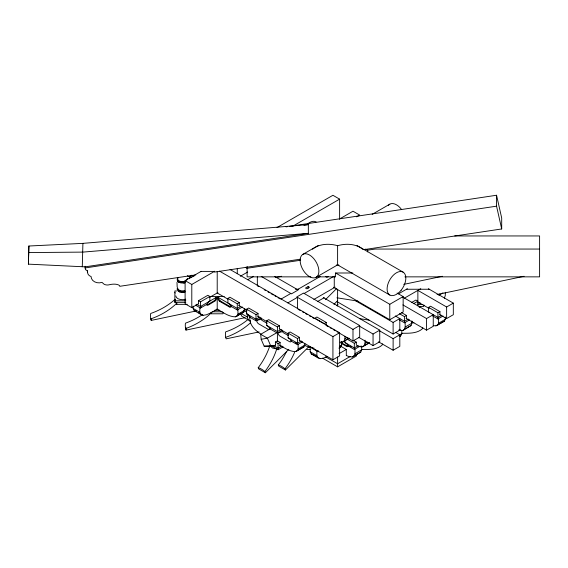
<?xml version="1.0" encoding="UTF-8"?>
<svg xmlns="http://www.w3.org/2000/svg" width="568" height="568" viewBox="0 0 568 568"><rect width="100%" height="100%" fill="white"/><g stroke="black" fill="none" stroke-linecap="round" stroke-linejoin="round"><path stroke-width="0.85" d="M28.897 246.015L28.4 264.141L85.122 266.853L308.339 233.334L308.339 224.601L82.914 243.367L28.897 246.015L28.4 264.141M82.282 266.775L82.914 243.367M176.996 282.331L177.18 287.081M444.396 298.236L445.291 295.403L445.291 292.314M356.747 354.269L356.335 356.029L337.605 366.843L322.624 358.195M340.147 342.128L342.554 342.128L344.158 340.97L344.961 338.656L344.961 336.334M357.002 345.607L360.211 346.764L362.618 346.764L364.223 345.607L365.025 343.285L365.025 340.196M398.736 329.965L402.755 330.541L404.359 329.383L405.161 327.069L405.161 322.432M402.755 330.541L411.047 325.521L411.85 323.206L411.85 320.892M346.381 355.554L349.377 356.725L352.188 356.96L354.056 355.951L354.993 353.715L354.993 349.079M354.056 355.951L360.744 352.089L361.681 349.852L361.681 345.99M175.398 299.514L175.058 301.7L176.754 303.255A69.949 57.12 0 0 1 150.747 318.911L151.216 320.409L196.272 310.944M216.926 309.027C222.741 312.059 228.414 316.738 235.273 316.837L237.055 316.014L237.942 314.21L237.942 309.581M237.055 316.014L243.743 312.151L244.63 310.355L244.63 308.807M279.413 345.11C284.433 347.843 289.524 351.571 295.466 351.592L297.249 350.768L298.143 348.965L298.143 344.336L295.168 342.618M297.249 350.768L303.937 346.906L304.831 345.11L304.831 343.562M339.06 348.241L340.544 347.382L341.616 345.216L341.616 341.354M399.261 336.654L400.745 335.794L401.817 333.636L401.817 330.541M433.249 325.677L435.926 325.833L437.708 325.01L438.602 323.206L438.602 318.57M437.708 325.01L444.396 321.147L445.291 319.344L445.291 317.029M382.655 343.931L381.902 345.323C376.243 349.987 368.348 349.441 361.454 349.49M422.784 327.715L422.031 329.106C416.323 333.799 408.356 333.21 401.406 333.274M223.409 312.372L222.883 313.792L211.537 313.792L211.012 312.372M424.069 305.144L423.543 306.564L419.177 306.564M325.478 299.663L336.753 288.416M269.814 345.848A44.077 25.446 -60 0 1 258.22 367.702L258.681 368.895L265.37 372.757L288.828 349.356M333.949 304.363L337.605 300.721M336.753 305.676L338.003 304.427M286.641 351.301A43.58 25.162 -60 0 1 278.292 364.954L278.746 366.14L285.434 370.002L308.893 346.608M312.521 249.203C319.472 243.558 329.412 243.374 337.697 245.696C346.161 243.218 356.342 243.7 363.286 249.657M189.79 278.689L189.79 276.368L191.792 275.21L193.958 276.46M198.701 303.66L191.792 307.65L185.104 303.788L185.104 280.62L201.186 271.334M277.014 227.555L332.926 195.278L339.614 199.141L339.614 218.872M185.104 280.62L191.792 284.476L214.768 271.213M292.129 226.554L339.614 199.141M240.307 276.275L247.698 272.008M339.323 219.106L352.991 211.218L359.679 215.08L356.64 216.834M198.481 303.788L198.481 300.699L207.845 295.289L209.855 296.453L209.855 301.083L207.916 302.453L207.178 304.171L200.49 308.034L195.364 305.073M198.481 300.699L200.49 301.856L209.855 296.453M209.443 297.462L217.878 292.591M219.404 296.347L216.543 297.994L215.875 297.611L200.49 306.493L196.67 304.285M247.733 279.712L253.647 276.296M201.306 306.791L199.822 307.65L199.822 312.286L200.887 314.445L203.032 315.297L206.241 314.835L210.522 313.053L217.21 309.191L217.21 297.611L217.878 297.994A2.84 1.64 60 0 0 219.887 301.473L229.252 306.876L229.919 306.493A2.84 1.64 60 0 0 231.339 306.628M217.878 297.994L218.545 297.611L237.275 308.424L240.335 306.656M219.887 301.473L220.554 301.083L229.919 306.493M302.893 254.35L318.229 245.497M372.175 214.349L389.84 204.146M242.401 307.004L237.275 309.965L230.587 306.102L229.848 304.384L227.91 303.014L227.91 298.385L229.919 297.22L239.284 302.63L239.284 305.719M227.91 298.385L237.275 303.788L239.284 302.63M237.942 314.21L244.63 310.355M259.825 317.029L256.005 319.237L246.64 313.827L246.64 309.191L248.649 308.034L258.014 313.444L258.014 316.532M235.273 316.837L241.215 313.408M316.135 277.283L337.605 264.894L389.84 295.048M281.174 299.016L290.788 293.471M297.476 289.609L320.139 276.524M246.64 309.191L256.005 314.601L258.014 313.444M308.175 286.52L305.499 288.068L306.841 288.835L309.51 287.294L308.175 286.52L308.175 288.175M328.24 276.481L326.905 277.255L325.563 276.481M246.64 313.827L248.578 315.197L249.316 316.916L256.005 320.778L261.11 317.831M287.862 302.879L297.476 297.334L297.476 308.921M304.164 293.471L333.508 276.531M281.231 329.383L277.411 331.591L266.704 325.414L266.704 320.778L268.714 319.621L279.413 325.798L279.413 328.886M313.87 299.45L335.184 287.145M275.672 344.954L274.195 345.805L270.851 346.189L264.163 346.189L261.181 339.302L260.684 334.296L270.716 328.503M317.54 301.544L324.229 297.682M266.704 320.778L277.411 326.955L279.413 325.798M277.411 332.365L267.372 338.159L261.181 339.302M282.516 330.185L277.411 333.139L269.381 328.503L268.643 326.785L266.704 325.414M301.296 340.97L297.476 343.178L288.111 337.768L288.111 333.139L290.113 331.975L299.478 337.385L299.478 340.473M275.402 345.11L275.402 342.014L277.411 340.857L280.081 342.405L280.081 345.493M275.402 342.014L278.079 343.562L280.081 342.405M281.898 345.99L278.079 348.198L273.563 345.592M271.39 345.876L278.079 349.739L283.183 346.792M288.111 333.139L297.476 338.542L299.478 337.385M326.238 322.432L324.229 323.59L314.864 318.186L316.873 317.029L326.238 322.432L326.238 325.521M288.111 337.768L290.042 339.139L290.788 340.857L297.476 344.719L302.602 341.759M298.143 348.965L304.831 345.11M295.466 351.592L303.937 346.906M398.537 293.819L407.398 288.707M219.511 271.135L332.926 336.611L339.614 332.749L339.614 355.916L332.926 359.778L299.208 340.317M317.001 276.857L335.581 276.857L335.581 272.995L389.776 304.285L403.152 296.56L403.152 312.01L389.776 319.727L333.515 287.252M404.494 298.108L420.774 288.707M359.679 325.521L303.497 293.088L296.801 296.943L352.991 329.383L359.679 325.521L359.679 337.108L352.991 340.97L336.909 331.684M344.961 338.656L347.19 337.364M344.158 340.97L348.617 338.393M342.554 342.128L349.242 338.265L347.637 338.265M411.537 302.531L415.861 300.039L417.87 301.196L413.547 303.688M339.387 346.508L341.616 345.216M347.126 339.131L354.325 343.285L356.335 342.128L356.335 345.216M442.99 292.868L439.27 295.019L439.27 293.961M339.053 353.651L346.303 349.469L346.303 355.646M359.31 326.082L373.055 334.019L379.743 330.157L379.743 341.744L373.055 345.607L358.628 337.278M355.532 300.735L393.12 322.432L399.808 318.57L399.808 330.157M419.205 307.373L419.873 306.99M399.446 313.728L404.494 316.639L406.496 315.481L406.496 318.57M358.145 345.713L354.325 347.921L344.961 342.518L344.961 340.196M344.961 342.518L346.899 343.889L347.637 345.607L354.325 349.469L360.197 346.075M365.025 343.285L367.255 342M408.314 319.067L404.494 321.275L395.285 315.957M429.152 312.301L428.57 312.01L428.57 307.373L430.579 306.216L439.937 311.619L439.937 314.707M364.223 345.607L369.427 342.603M362.618 346.764L369.306 342.902M399.29 319.819L404.494 322.823L409.62 319.862M350.399 356.37L337.605 363.754L325.563 356.803M354.993 353.715L361.681 349.852M352.188 356.96L360.744 352.089M337.144 301.7L393.12 334.019L400.326 329.859M405.161 327.069L411.85 323.206M404.359 329.383L411.047 325.521M402.911 304.917L426.561 318.57L433.249 314.707L433.249 326.295L426.561 330.157L406.021 318.3M417.87 305.825L417.87 290.383L446.625 306.99L453.321 303.127L453.321 314.707L446.625 318.57L439.774 314.615M379.381 330.718L393.12 338.656L401.817 333.636M428.57 307.373L437.935 312.776L439.937 311.619M441.755 315.204L437.935 317.413L402.733 297.092M432.731 315.957L437.935 318.96L443.061 316M438.602 323.206L445.291 319.344M378.593 341.851L393.12 350.236L399.808 346.373L399.808 334.793L395.995 332.585M435.926 325.833L444.396 321.147M241.961 312.975L243.743 312.151M336.277 265.221L337.605 264.638L338.933 265.221M327.573 356.42L323.291 358.195L320.082 358.656L317.938 357.804L311.25 353.942L310.185 351.784L310.185 347.147M339.124 347.95L340.544 347.382M399.318 336.363L400.745 335.794M275.629 277.539L281.643 276.275M202.244 314.771A70.716 57.744 0 0 1 185.523 323.142A12.297 1.768 78.1 0 0 185.523 328.602L185.999 330.1L245.056 317.697M403.741 284.383L442.358 276.275M259.129 331.918L226.128 338.847L225.659 337.349A12.297 1.768 78.1 0 1 225.659 331.889A69.949 57.12 0 0 0 247.804 319.656M437.04 294.565L524.087 276.289M286.016 226.859L287.77 226.596M289.524 226.334L496.56 195.243L501.693 218.034L501.693 228.954L364.216 249.6M303.965 225.255L308.339 224.601M195.818 274.884L119.734 286.308A2.258 1.839 0 0 0 118.513 284.937A9.265 7.561 0 0 0 114.85 284.163A15.861 12.95 0 0 0 109.219 284.767A6.106 4.984 0 0 1 104.114 284.248L101.97 282.367A7.838 6.397 0 0 1 91.057 276.502A5.474 4.466 0 0 1 87.586 272.271A3.266 2.67 0 0 0 87.28 271.099L87.039 270.744A3.266 2.67 0 0 0 85.527 269.75L85.122 267.947L496.56 206.17L496.56 195.243M300.38 259.185L214.441 272.086L214.441 271.405L201.065 271.405M247.108 268.274L300.401 260.272M365.252 249.132L367.681 250.168L375.128 249.054L539.6 249.054M264.163 346.189L274.195 345.805M308.339 233.334L82.914 252.107L28.897 252.568M454.712 235.947L539.6 235.947L539.6 276.857L404.877 276.857M335.581 272.995L352.842 272.995M310.81 276.857L247.108 276.857L247.108 266.371M295.381 289.254L298.768 289.254M406.447 289.254L429.287 289.254M176.541 290.972L174.866 290.972L174.866 302.346L176.229 302.929L176.754 304.341L187.234 304.341M210.181 296.475L224.239 296.475M174.866 300.806L185.793 300.806M174.866 302.346L185.793 302.346M417.87 303.021L420.391 303.021M417.87 304.569L422.911 304.569M214.69 310.249L219.731 310.249M212.162 311.789L222.258 311.789M413.937 322.78L412.19 322.78L411.885 321.651M306.933 349.49L310.348 349.49M249.778 320.785L250.183 320.842M311.654 347.46L308.445 346.991L304.164 345.216M336.945 297.802L357.854 301.097M359.438 318.605L369.044 320.118M311.25 353.942L312.677 354.51M193.134 306.102L193.134 308.424L194.199 310.582L196.343 311.434M356.995 245.504L403.088 272.115M428.343 288.707L453.321 303.127M417.693 301.864L429.117 308.459M397.103 293.067L403.152 296.56M401.455 312.57L406.496 315.481M323.249 297.54L379.743 330.157M274.706 276.467L298.143 289.992L291.455 293.855L261.209 276.396M245.433 267.287L247.641 268.565M353.452 340.466L356.335 342.128M230.033 269.481L339.614 332.749M257.283 285.711L258.809 286.599M264.17 289.694L265.703 290.575M267.997 291.902L269.53 292.783M271.064 293.67L273.357 294.998M274.891 295.878L276.424 296.766M277.951 297.646L280.251 298.974M298.626 309.581L300.16 310.469M302.453 311.796L303.986 312.677M305.52 313.564L307.047 314.445M309.347 315.772L310.873 316.653M312.407 317.54L313.941 318.428M326.188 325.499L328.489 326.82M330.022 327.708L331.549 328.595M333.082 329.476L335.376 330.803M349.796 346.075L351.28 346.934M340.949 342.518L347.737 346.26A2.84 1.64 60 0 0 348.39 346.132M341.034 343.335L347.069 346.643A2.84 1.64 60 0 0 348.269 345.649M340.502 346.118L346.303 349.469M189.79 276.368L191.948 277.617M187.348 275.736L190.337 277.461M227.938 299.166L217.21 292.974L217.21 271.518M238.666 305.364L247.094 310.227M257.822 316.426L267.024 321.729M279.279 328.808L288.48 334.119M244.155 309.027L246.448 310.355M309.567 346.792L318.208 351.784L318.208 350.726M267.066 323.306L262.026 320.395A0.944 0.547 60 0 1 261.358 319.237L256.672 320.395A2.84 1.64 60 0 0 258.681 323.866L268.046 329.277A2.84 1.64 60 0 0 270.048 328.112M288.473 335.66L283.425 332.749A0.944 0.547 60 0 1 282.757 331.591L278.079 332.749A2.84 1.64 60 0 0 280.081 336.228L289.446 341.631A2.84 1.64 60 0 0 291.455 340.473M243.594 310.249L246.569 311.967M310.185 351.784L316.873 355.646L317.938 357.804M313.394 354.794L320.082 358.656M248.315 319.926L247.307 317.029L240.619 313.167L241.627 316.064L250.318 321.083M260.684 334.296L267.372 338.159L270.851 346.189M193.134 308.424L199.822 312.286M198.573 312.719L203.032 315.297M194.199 310.582L200.887 314.445M260.811 334.105C254.933 330.249 248.571 324.307 249.984 316.532M174.866 292.52L175.271 293.045M270.46 345.997L272.484 348.021L276.737 348.972A44.077 25.446 -60 0 1 264.908 371.564L265.37 372.757M278.292 364.954A12.297 4.246 45.1 0 1 284.98 368.817L285.434 370.002M496.56 206.17L501.693 228.954M446.625 306.99L446.625 318.57M437.935 312.776L437.935 318.96M426.561 318.57L426.561 330.157M404.494 316.639L404.494 322.823M393.12 322.432L393.12 334.019M393.12 338.656L393.12 350.236M389.776 304.285L389.776 319.727M373.055 334.019L373.055 345.607M367.681 250.168L367.681 251.88M354.325 343.285L354.325 349.469M352.991 329.383L352.991 340.97M337.605 245.639L337.605 264.894M337.605 289.261L337.605 306.102M337.605 357.016L337.605 366.843M334.261 276.091L334.261 287.678M332.926 336.611L332.926 359.778M316.873 351.01L316.873 355.646M297.476 338.542L297.476 344.719M278.079 343.562L278.079 349.739M277.411 326.955L277.411 341.567M257.339 276.644L257.339 285.747M256.005 314.601L256.005 320.778M247.307 313.941L247.307 317.029M237.275 268.586L237.275 273.733M237.275 303.788L237.275 309.965M211.537 312.336L211.537 313.792M200.49 301.856L200.49 308.034M191.792 284.476L191.792 307.65M185.999 327.757L185.999 330.1M176.754 302.886L176.754 304.341M151.216 318.847L151.216 320.409M87.586 270.588L87.586 272.271M85.122 266.264L85.122 267.947M250.602 322.695A69.949 57.12 0 0 1 225.659 337.349M211.537 312.698A70.716 57.744 0 0 1 185.523 328.602M258.22 367.702A12.297 4.246 45.1 0 1 264.908 371.564M185.033 281.884A5.204 3.003 0 0 1 178.75 281.409A5.204 3.003 0 0 1 177.926 277.78M187.454 278.505A5.204 3.003 0 0 1 187.632 279.286M184.792 290.532A4.729 2.733 0 0 1 177.699 288.168M187.156 278.895A4.729 2.733 0 0 1 186.524 280.258M184.792 281.259A4.729 2.733 0 0 1 179.552 281.061A4.729 2.733 0 0 1 177.862 278.192M184.792 292.073A4.729 2.733 0 0 1 181.206 292.35M180.063 292.073A4.729 2.733 0 0 1 178.331 291.072M185.033 291.924A5.204 3.003 0 0 1 177.926 290.823M177.408 290.099A5.204 3.003 0 0 1 177.23 289.325M185.033 291.15A5.204 3.003 0 0 1 179.261 290.937A5.204 3.003 0 0 1 177.408 287.77M184.792 282.807A4.729 2.733 0 0 1 183.656 283.077M179.083 282.374A4.729 2.733 0 0 1 177.862 281.146M185.033 282.658A5.204 3.003 0 0 1 177.23 280.052M185.743 299.201A6.624 3.82 0 0 1 175.81 295.885M388.356 205.531A13.241 7.647 60 0 1 401.143 208.953M307.686 223.835A13.241 7.647 -60 0 1 316.135 221.91M175.143 299.293A69.949 57.12 0 0 1 150.747 313.451A12.297 1.768 78.1 0 0 150.747 318.911M216.543 297.994A2.84 1.64 -60 0 1 215.3 300.848L208.513 304.945A2.84 1.64 -60 0 1 206.546 304.221M215.875 297.611A2.84 1.64 -60 0 1 214.633 300.465L207.845 304.562A2.84 1.64 -60 0 1 206.425 304.704M220.554 301.083A2.84 1.64 60 0 1 218.545 297.611M231.254 305.719A2.84 1.64 60 0 1 229.252 306.876M294.636 352.252A43.58 25.162 -60 0 1 284.98 368.817M412.19 321.687A2.84 2.315 0 0 1 411.36 323.327M314.012 348.099A3.394 1.96 -60 0 1 313.536 348.149L313.117 348.056A3.394 1.96 -60 0 1 312.499 347.467M311.825 347.339A3.394 1.96 -60 0 1 310.831 347.616L310.405 347.545A3.394 1.96 -60 0 1 309.581 346.537M438.602 294.629A2.84 1.64 -60 0 1 438.567 295.104M401.143 290.241C398.779 293.01 395.633 295.708 391.785 295.651A13.241 7.647 -60 0 1 389.293 280.769A13.241 7.647 -60 0 1 403.635 272.491A13.241 7.647 -60 0 1 401.143 290.241M300.145 260.414A13.241 7.647 60 0 0 314.196 277.887A13.241 7.647 60 0 0 314.196 259.157A13.241 7.647 60 0 0 300.145 260.414"/></g></svg>
